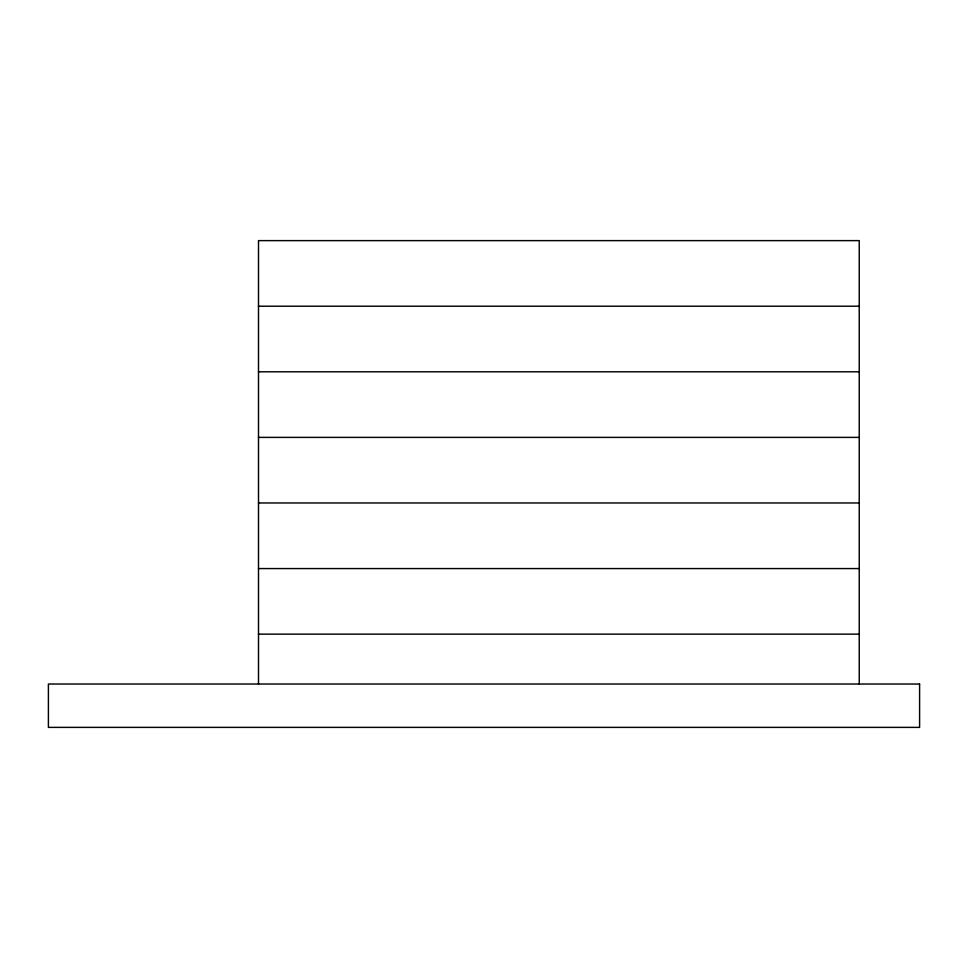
<?xml version="1.0" encoding="UTF-8"?>
<svg xmlns="http://www.w3.org/2000/svg" width="968" height="968" viewBox="0 0 968 968"><rect width="100%" height="100%" fill="white"/><g stroke="black" fill="none" stroke-linecap="round" stroke-linejoin="round"><path stroke-width="1.45" d="M258.504 306.215L859.233 306.215M258.504 371.797L859.233 371.797M258.504 437.391L859.233 437.391M258.504 502.973L859.233 502.973M258.504 568.567L859.233 568.567M258.504 634.149L859.233 634.149M859.233 684.025L859.233 240.621L258.504 240.621L258.504 684.025M919.6 684.025L48.4 684.025L48.4 727.379L919.6 727.379L919.6 684.025"/></g></svg>
